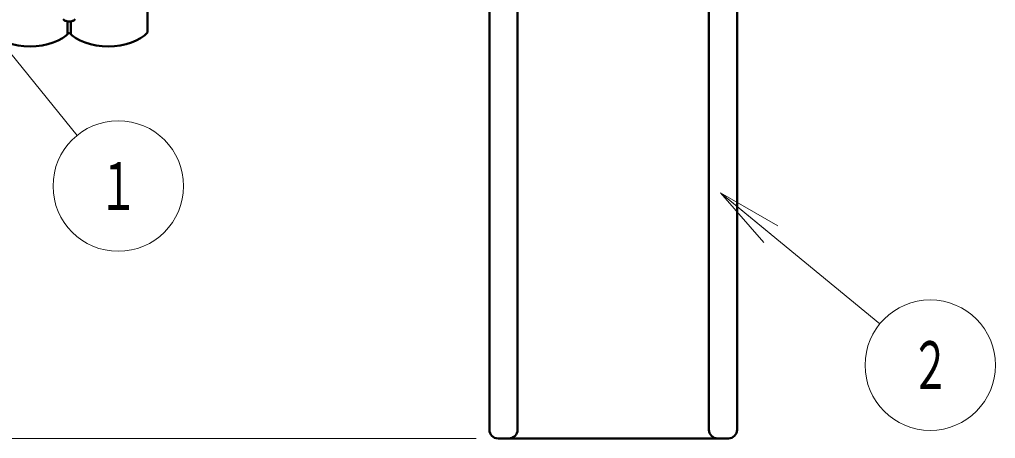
# Model space of a CAD drawing. Units: millimetres on the paper, scale 1:50. Extents: x -365 to 0, y -594 to 257.
# Drawn here: x -313.02 to -268.12, y 99.75 to 119.01 of the extents above; entities that cross this region are included whole.
import ezdxf
from ezdxf.enums import TextEntityAlignment as Align

# ---------------------------------------------------------------- set-up
doc = ezdxf.new("R2010")
doc.units = ezdxf.units.MM
doc.layers.add('LY_1', color=140, linetype='Continuous', lineweight=50)
doc.styles.add('ＭＳ ゴシック', font='')
doc.styles.get('ＭＳ ゴシック').set_extended_font_data('MS Gothic')

msp = doc.modelspace()

# ---------------------------------------------------------------- linework, layer by layer
at = {"layer": 'LY_1'}
for p, q in [((-291.405, 100.151), (-291.405, 137.651)), ((-290.105, 100.151), (-290.105, 137.651)), ((-281.305, 100.151), (-281.305, 137.651)), ((-280.005, 100.151), (-280.005, 137.651)), ((-307.134, 118.424), (-307.134, 130.06)), ((-310.814, 118.339), (-310.814, 118.931)), ((-310.654, 118.339), (-310.654, 118.931)), ((-291.005, 99.751), (-280.405, 99.751))]:
    msp.add_line(p, q, dxfattribs=at)
at = {"layer": 'LY_1', "color": 7, "lineweight": 13}
for p, q in [((-315.657, 120.198), (-310.367, 113.686)), ((-278.77, 108.76), (-280.77, 111.051)), ((-280.77, 111.051), (-278.135, 109.532)), ((-280.77, 111.051), (-278.452, 109.146)), ((-280.77, 111.051), (-273.439, 105.027)), ((-292.005, 99.751), (-348.698, 99.751))]:
    msp.add_line(p, q, dxfattribs=at)
at = {"layer": 'LY_1'}
for points in [[(-310.457, 119.031), (-310.474, 119.01), (-310.496, 118.992), (-310.522, 118.975), (-310.551, 118.96), (-310.584, 118.947), (-310.619, 118.938), (-310.656, 118.93), (-310.695, 118.926), (-310.734, 118.924), (-310.773, 118.926), (-310.812, 118.93), (-310.849, 118.938), (-310.884, 118.947), (-310.917, 118.96), (-310.946, 118.975), (-310.972, 118.992), (-310.994, 119.01), (-311.011, 119.031)], [(-314.334, 118.424), (-314.195, 118.285), (-314.023, 118.159), (-313.822, 118.047), (-313.596, 117.952), (-313.349, 117.877), (-313.087, 117.822), (-312.813, 117.788), (-312.534, 117.777), (-312.255, 117.788), (-311.981, 117.822), (-311.719, 117.877), (-311.472, 117.952), (-311.246, 118.047), (-311.045, 118.159), (-310.873, 118.285), (-310.734, 118.424)], [(-310.734, 118.424), (-310.595, 118.285), (-310.423, 118.159), (-310.222, 118.047), (-309.996, 117.952), (-309.749, 117.877), (-309.487, 117.822), (-309.213, 117.788), (-308.934, 117.777), (-308.655, 117.788), (-308.381, 117.822), (-308.119, 117.877), (-307.872, 117.952), (-307.646, 118.047), (-307.445, 118.159), (-307.273, 118.285), (-307.134, 118.424)]]:
    msp.add_lwpolyline(points, dxfattribs=at)
at = {"layer": 'LY_1', "color": 7, "lineweight": 13}
for centre in [(-308.475, 111.358), (-271.121, 103.122)]:
    msp.add_circle(centre, 3, dxfattribs=at)
at = {"layer": 'LY_1'}
for centre, start, end in [((-291.005, 100.151), 180, 270), ((-290.505, 100.151), 270, 0), ((-280.905, 100.151), 180, 270), ((-280.405, 100.151), 270, 0)]:
    msp.add_arc(centre, 0.4, start, end, dxfattribs=at)

# ---------------------------------------------------------------- texts
at = {"layer": 'LY_1', "color": 7, "style": 'ＭＳ ゴシック', "width": 0.6}
for s, p in [('１', (-308.475, 111.358)), ('２', (-271.121, 103.122))]:
    msp.add_text(s, height=2.199, dxfattribs=at).set_placement(p, align=Align.MIDDLE_CENTER)

doc.saveas('drawing.dxf')
